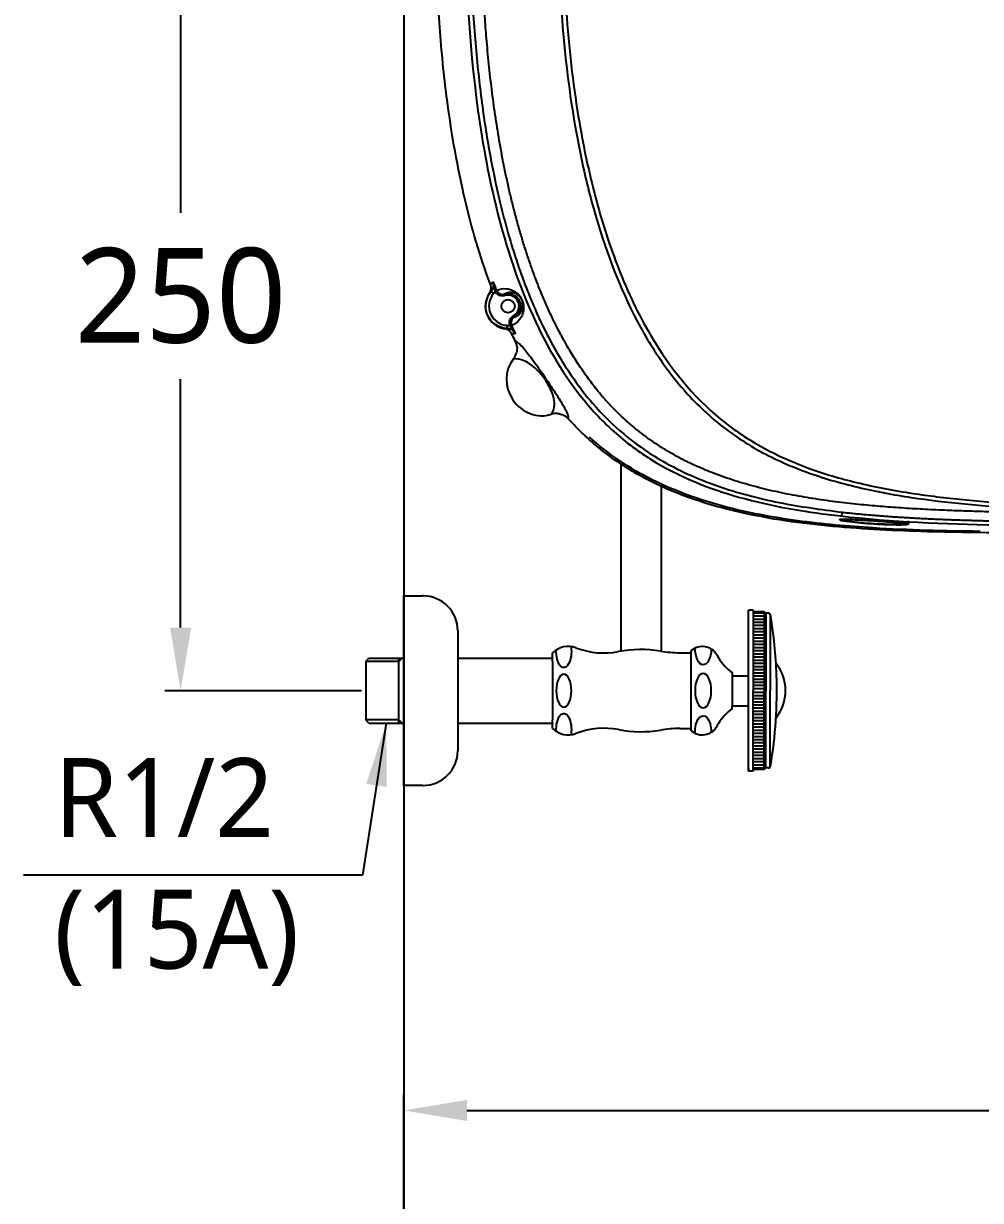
# Model space of a CAD drawing. Extents: x 3004 to 9384, y -52 to 2475.
# Drawn here: x 6628.3 to 6931.2, y 1312.8 to 1685.5 of the extents above; entities that cross this region are included whole.
import ezdxf

# ---------------------------------------------------------------- set-up
doc = ezdxf.new("R2010")
doc.units = 0
doc.header["$LTSCALE"] = 20
doc.header["$MEASUREMENT"] = 0
doc.layers.get('0').update_dxf_attribs({"linetype": 'CONTINUOUS'})
doc.layers.get('DEFPOINTS').update_dxf_attribs({"linetype": 'CONTINUOUS'})
for name, color, linetype in [('1', 7, 'CONTINUOUS'), ('2', 2, 'CONTINUOUS'), ('4', 4, 'CONTINUOUS'), ('6', 6, 'CONTINUOUS')]:
    doc.layers.add(name, color=color, linetype=linetype)
doc.styles.add('ROMANS', font='NanumGothic.ttf', dxfattribs={"height": 10.144927})
doc.styles.get("Standard").update_dxf_attribs({"font": 'NanumGothic.ttf'})
doc.dimstyles.get("Standard").update_dxf_attribs({"dimtxt": 2.7, "dimasz": 2.5, "dimexe": 1.5, "dimexo": 1.5, "dimgap": 1.5, "dimtad": 1, "dimdec": 0, "dimlfac": 10, "dimzin": 0, "dimdsep": 46, "dimtxsty": 'Standard', "dimcen": 0, "dimclrt": 2, "dimadec": 0, "dimazin": 0, "dimtfac": 1, "dimtdec": 0, "dimtmove": 0, "dimatfit": 3, "dimfxl": 0, "dimtolj": 1, "dimtzin": 0, "dimarcsym": 0})

# ---------------------------------------------------------------- blocks, each defined once
blk = doc.blocks.new('*D23')
at = {"color": 3, "lineweight": -2}
for p, q in [((6749.06, 1724.23), (6672.99, 1724.23)), ((6677.99, 1704.23), (6677.99, 1625.56)), ((6677.99, 1494.23), (6677.99, 1572.9)), ((6735.22, 1474.23), (6672.99, 1474.23))]:
    blk.add_line(p, q, dxfattribs=at)
at = {"color": 3}
for points in [[(6674.66, 1704.23), (6681.32, 1704.23), (6677.99, 1724.23)], [(6674.66, 1494.23), (6681.32, 1494.23), (6677.99, 1474.23)]]:
    blk.add_solid(points, dxfattribs=at)
at = {"layer": 'DEFPOINTS', "color": 0}
for p in [(6750.56, 1724.23), (6677.99, 1474.23), (6736.72, 1474.23)]:
    blk.add_point(p, dxfattribs=at)
at = {"color": 2, "insert": (6677.99, 1599.23), "char_height": 30, "attachment_point": 5}
blk.add_mtext('\\A1;250', dxfattribs=at)
blk = doc.blocks.new('A$C429C0A1F')
at = {"layer": '1', "color": 0}
for p, q in [((76.39, 706.39), (75.74, 705.63)), ((76.45, 705.13), (76.66, 704.68)), ((64.69, 701.35), (65.69, 701.31)), ((75.09, 702.11), (75.57, 702.25)), ((65.56, 700.45), (65.75, 699.99)), ((68.69, 699.36), (68.25, 699.11)), ((2.74, 574.3), (3.74, 574.3))]:
    blk.add_line(p, q, dxfattribs=at)
blk.add_circle((71.75, 701.07), 2.1, dxfattribs=at)
for radius, start, end in [(7.2, 55.2546, 171.2883), (6.06, 48.8611, 177.6797), (3.5, 209.201, 17.2659)]:
    blk.add_arc((71.75, 701.07), radius, start, end, dxfattribs=at)
at = {"layer": '1', "color": 0, "extrusion": (0, 0, -1)}
for radius, start, end in [(7.06, 2.3203, 131.1389), (4, 162.7341, 330.799)]:
    blk.add_arc((-71.75, 701.07), radius, start, end, dxfattribs=at)
at = {"layer": '1', "color": 0}
for centre, major_axis, ratio, start_param, end_param in [((76.57, 705.18), (-0.182, 0.466), 0.050377, 1.614803, 3.075022), ((47.79, 691.21), (9.11, 6.17), 0.916152, 0.269979, 2.882511), ((65.43, 700.4), (0.213, -0.452), 0.053979, 0.066481, 1.523686)]:
    blk.add_ellipse(centre, major_axis=major_axis, ratio=ratio, start_param=start_param, end_param=end_param, dxfattribs=at)
for points, degree, knots in [([(78.62, 706.63), (79.76, 707.05), (89.73, 710.7), (110.19, 716.26), (133.57, 720.09), (151.59, 722.03), (163.14, 722.96), (175.08, 723.62), (187.41, 724.03), (195.76, 724.08), (200.01, 724.11)], 3, [0, 0, 0, 0, 0.029664, 0.258397, 0.514709, 0.605675, 0.699628, 0.796629, 0.896736, 1, 1, 1, 1]), ([(200.01, 714.73), (177.85, 714.69), (155.6, 713.61), (122.8, 709.07), (111.95, 707.06), (90.7, 701.69), (80.29, 698.32), (60.51, 689.66), (51.13, 684.35), (38.72, 674.44), (34.88, 670.81), (27.98, 662.94), (24.94, 658.71), (17, 645.39), (13.33, 635.69), (8.09, 615.99), (6.45, 605.93), (5.31, 595.81)], 3, [0, 0, 0, 0, 0.25, 0.25, 0.375, 0.375, 0.5, 0.5, 0.625, 0.625, 0.6875, 0.6875, 0.75, 0.75, 0.875, 0.875, 1, 1, 1, 1]), ([(200.01, 713.19), (196.13, 713.17), (188.54, 713.13), (177.39, 712.8), (166.7, 712.28), (156.48, 711.55), (146.72, 710.64), (137.42, 709.55), (128.58, 708.3), (120.22, 706.9), (112.34, 705.36), (104.94, 703.71), (98.05, 701.97), (91.64, 700.14), (85.74, 698.27), (80.33, 696.37), (75.41, 694.47), (68.61, 691.61), (59.48, 687.19), (49.52, 681.07), (36.03, 670.71), (25.74, 658.36), (16.91, 641.23), (12.51, 628.37), (8.7, 611.97), (7.38, 601.91), (6.5, 595.21)], 3, [0, 0, 0, 0, 0.043803, 0.085816, 0.126123, 0.164778, 0.201813, 0.237237, 0.271048, 0.303235, 0.33378, 0.362666, 0.389876, 0.415398, 0.439219, 0.461332, 0.481735, 0.500424, 0.547145, 0.600351, 0.638368, 0.749997, 0.792002, 0.875008, 0.916739, 1, 1, 1, 1]), ([(6.25, 525.35), (6.41, 540.89), (6.76, 562.69), (8.02, 590.87), (11.23, 620.93), (23.22, 648.33), (32.23, 660.38), (39.04, 667.44), (42.27, 670.51), (47.9, 675.2), (63.56, 686.15), (94.54, 699.47), (126.93, 705.83), (158.15, 708.78), (185.25, 709.58), (200.01, 709.59)], 5, [0, 0, 0, 0, 0, 0, 0.247484, 0.356413, 0.45888, 0.476693, 0.479658, 0.490527, 0.514224, 0.530005, 0.592815, 0.779957, 1, 1, 1, 1, 1, 1]), ([(76.75, 704.72), (77.2, 703.75), (77.41, 702.69), (77.21, 700.89), (77.06, 700.26), (76.54, 699.19), (76.33, 698.82), (75.82, 698.18), (75.62, 697.96), (75.18, 697.56), (75.02, 697.43), (74.67, 697.17), (74.53, 697.08), (74.24, 696.91), (74.13, 696.85), (73.79, 696.68), (73.51, 696.56), (72.97, 696.36), (72.81, 696.33), (72.47, 696.25), (72.34, 696.22), (71.96, 696.17), (71.76, 696.15), (71.22, 696.12), (70.93, 696.13), (70.14, 696.21), (69.73, 696.32), (68.63, 696.68), (68.08, 697), (66.65, 698.09), (66.03, 698.96), (65.65, 699.95)], 3, [0, 0, 0, 0, 0.25, 0.25, 0.375, 0.375, 0.4375, 0.4375, 0.46875, 0.46875, 0.484375, 0.484375, 0.492187, 0.492187, 0.496094, 0.496094, 0.5, 0.5, 0.507812, 0.507812, 0.515625, 0.515625, 0.53125, 0.53125, 0.5625, 0.5625, 0.625, 0.625, 0.75, 0.75, 1, 1, 1, 1]), ([(75.09, 702.11), (75.05, 702.23), (75.03, 702.36), (74.97, 702.76), (74.97, 703.05), (75.08, 703.6), (75.18, 703.87), (75.46, 704.35), (75.64, 704.57), (76.03, 704.91), (76.24, 705.04), (76.45, 705.13)], 3, [0, 0, 0, 0, 0.10609, 0.10609, 0.339075, 0.339075, 0.571584, 0.571584, 0.803903, 0.803903, 1, 1, 1, 1]), ([(76.66, 704.68), (76.49, 704.6), (76.32, 704.5), (76.01, 704.23), (75.86, 704.05), (75.64, 703.66), (75.56, 703.45), (75.47, 703.01), (75.47, 702.78), (75.52, 702.45), (75.54, 702.35), (75.57, 702.25)], 3, [0, 0, 0, 0, 0.195992, 0.195992, 0.428235, 0.428235, 0.660757, 0.660757, 0.893843, 0.893843, 1, 1, 1, 1]), ([(75.85, 706.98), (76.13, 706.79), (76.44, 706.64), (77.09, 706.46), (77.44, 706.43), (78.06, 706.47), (78.35, 706.53), (78.62, 706.63)], 3, [0, 0, 0, 0, 0.351104, 0.351104, 0.702245, 0.702245, 1, 1, 1, 1]), ([(76.39, 706.39), (76.32, 706.48), (76.24, 706.57), (76.06, 706.77), (75.96, 706.88), (75.85, 706.98)], 3, [0, 0, 0, 0, 0.458499, 0.458499, 1, 1, 1, 1]), ([(76.39, 706.39), (76.65, 706.16), (76.94, 705.98), (77.57, 705.73), (77.91, 705.66), (78.58, 705.63), (78.93, 705.67), (79.31, 705.79), (79.36, 705.81), (79.42, 705.83)], 3, [0, 0, 0, 0, 0.31551, 0.31551, 0.63089, 0.63089, 0.945605, 0.945605, 1, 1, 1, 1]), ([(76.56, 705.15), (76.8, 705.19), (77.04, 705.23), (77.77, 705.36), (78.24, 705.45), (78.94, 705.65), (79.18, 705.73), (79.41, 705.82), (79.41, 705.82), (79.42, 705.83)], 3, [0, 0, 0, 0, 0.238829, 0.238829, 0.733383, 0.733383, 0.996461, 0.996461, 1, 1, 1, 1]), ([(78.62, 706.63), (78.77, 706.5), (78.92, 706.36), (79.18, 706.09), (79.3, 705.96), (79.42, 705.83)], 3, [0, 0, 0, 0, 0.528386, 0.528386, 1, 1, 1, 1]), ([(62.99, 699.91), (63.29, 700.06), (63.57, 700.27), (64.04, 700.75), (64.24, 701.03), (64.5, 701.6), (64.59, 701.87), (64.63, 702.16)], 3, [0, 0, 0, 0, 0.351432, 0.351432, 0.702814, 0.702814, 1, 1, 1, 1]), ([(63.03, 698.78), (63.08, 698.8), (63.12, 698.83), (63.46, 699.02), (63.73, 699.24), (64.17, 699.75), (64.35, 700.05), (64.6, 700.67), (64.67, 701.01), (64.69, 701.35)], 3, [0, 0, 0, 0, 0.050427, 0.050427, 0.366463, 0.366463, 0.683166, 0.683166, 1, 1, 1, 1]), ([(64.63, 702.16), (64.63, 702.01), (64.64, 701.86), (64.66, 701.59), (64.67, 701.47), (64.69, 701.35)], 3, [0, 0, 0, 0, 0.541449, 0.541449, 1, 1, 1, 1]), ([(68.25, 699.11), (68.47, 698.43), (68.85, 697.81), (69.79, 697.01), (70.16, 696.76), (70.91, 696.47), (71.2, 696.39), (71.74, 696.31), (71.94, 696.3), (72.33, 696.31), (72.47, 696.32), (72.73, 696.36), (72.83, 696.37), (73.02, 696.41), (73.08, 696.43), (73.25, 696.48), (73.33, 696.5), (73.62, 696.61), (73.76, 696.67), (73.91, 696.75), (73.96, 696.77), (74.1, 696.85), (74.17, 696.89), (74.34, 697), (74.43, 697.07), (74.65, 697.24), (74.76, 697.33), (75.04, 697.61), (75.17, 697.77), (75.5, 698.22), (75.64, 698.48), (75.96, 699.23), (76.03, 699.67), (76.1, 700.91), (75.91, 701.63), (75.57, 702.25)], 3, [0, 0, 0, 0, 0.25, 0.25, 0.375, 0.375, 0.4375, 0.4375, 0.46875, 0.46875, 0.484375, 0.484375, 0.492188, 0.492188, 0.496094, 0.496094, 0.5, 0.5, 0.501953, 0.501953, 0.503906, 0.503906, 0.507813, 0.507813, 0.515625, 0.515625, 0.53125, 0.53125, 0.5625, 0.5625, 0.625, 0.625, 0.75, 0.75, 1, 1, 1, 1]), ([(60.74, 698.78), (60.43, 698.12), (59.71, 697.27), (57.44, 695.32), (56.49, 694.56), (54.38, 693), (53.57, 692.41), (51.53, 690.97), (50.27, 690.1), (47.51, 688.22), (46.17, 687.33), (44.02, 685.91), (43.16, 685.36), (40.97, 683.99), (39.96, 683.42), (37.51, 682.14), (36.65, 681.92), (36.1, 682)], 3, [0, 0, 0, 0, 0.25, 0.25, 0.375, 0.375, 0.4375, 0.4375, 0.5, 0.5, 0.5625, 0.5625, 0.625, 0.625, 0.75, 0.75, 1, 1, 1, 1]), ([(37.53, 687.39), (38.28, 686.79), (39.23, 686.37), (41.38, 686.36), (42.22, 686.45), (43.93, 686.97), (44.58, 687.2), (45.83, 687.78), (46.3, 688.02), (47.39, 688.63), (48.02, 689.03), (49.24, 689.88), (49.78, 690.3), (50.68, 691.05), (51.05, 691.39), (52.01, 692.33), (52.47, 692.85), (53.62, 694.29), (54.06, 695.07), (55.04, 697.21), (55.17, 698.36), (55.06, 699.38)], 3, [0, 0, 0, 0, 0.25, 0.25, 0.375, 0.375, 0.4375, 0.4375, 0.46875, 0.46875, 0.5, 0.5, 0.53125, 0.53125, 0.5625, 0.5625, 0.625, 0.625, 0.75, 0.75, 1, 1, 1, 1]), ([(63.03, 698.78), (63.01, 698.95), (63, 699.13), (62.99, 699.51), (62.99, 699.71), (62.99, 699.91)], 3, [0, 0, 0, 0, 0.471631, 0.471631, 1, 1, 1, 1]), ([(65.56, 700.45), (65.63, 700.49), (65.71, 700.51), (66.06, 700.62), (66.34, 700.65), (66.9, 700.62), (67.18, 700.56), (67.7, 700.35), (67.95, 700.2), (68.37, 699.83), (68.55, 699.6), (68.69, 699.36)], 3, [0, 0, 0, 0, 0.066703, 0.066703, 0.299496, 0.299496, 0.532803, 0.532803, 0.766411, 0.766411, 1, 1, 1, 1]), ([(68.25, 699.11), (68.14, 699.31), (68, 699.49), (67.66, 699.79), (67.46, 699.91), (67.05, 700.08), (66.82, 700.13), (66.37, 700.15), (66.15, 700.12), (65.87, 700.04), (65.81, 700.02), (65.75, 699.99)], 3, [0, 0, 0, 0, 0.233719, 0.233719, 0.467382, 0.467382, 0.700651, 0.700651, 0.933335, 0.933335, 1, 1, 1, 1]), ([(200.01, 685.33), (176.33, 685.33), (152.84, 683.94), (123.92, 679.01), (118.15, 677.86), (106.68, 675.16), (100.95, 673.6), (84.15, 668.28), (73.37, 663.88), (58.16, 655.18), (53.26, 651.92), (44.24, 644.75), (40.06, 640.8), (32.52, 632.05), (29.19, 627.26), (23.59, 617.31), (21.25, 612.11), (17.31, 601.34), (15.72, 595.8), (13.09, 584.68), (12.05, 579.08), (9.49, 562.16), (8.49, 550.76), (7.81, 539.28)], 3, [0, 0, 0, 0, 0.25, 0.25, 0.3125, 0.3125, 0.375, 0.375, 0.5, 0.5, 0.5625, 0.5625, 0.625, 0.625, 0.6875, 0.6875, 0.75, 0.75, 0.8125, 0.8125, 0.875, 0.875, 1, 1, 1, 1]), ([(200.01, 683.82), (193.69, 683.76), (181.37, 683.64), (163.36, 682.62), (146.31, 680.99), (127.23, 678.24), (106.63, 673.89), (84.36, 666.85), (60.1, 655.74), (40.21, 640.48), (27.21, 621.85), (20.32, 606.64), (15.49, 590.11), (12.9, 576.39), (11.36, 565.12), (10.46, 556.9), (9.67, 548.08), (9.28, 542), (9.08, 538.86)], 3, [0, 0, 0, 0, 0.066982, 0.130716, 0.191334, 0.248966, 0.335776, 0.415755, 0.499002, 0.623838, 0.68452, 0.749311, 0.808177, 0.874762, 0.902999, 0.933262, 0.965585, 1, 1, 1, 1]), ([(37.75, 685.4), (37.72, 684.99), (37.63, 684.56), (37.44, 683.98), (37.37, 683.81), (37.3, 683.64)], 3, [0, 0, 0, 0, 0.700171, 0.700171, 1, 1, 1, 1]), ([(2.42, 385.27), (1.97, 403.17), (0.97, 443.03), (0.42, 488.98), (0.1, 520.91), (-0.05, 540.85), (0.06, 564.66), (1.28, 594.55), (4.91, 624.24), (11.98, 648.43), (21.66, 665.93), (28.61, 674.62), (33.63, 679.71), (35.28, 681.23), (36.1, 682)], 3, [0, 0, 0, 0, 0.175743, 0.391361, 0.451104, 0.489208, 0.587039, 0.684867, 0.782642, 0.880275, 0.929829, 0.978017, 0.988945, 1, 1, 1, 1]), ([(0.43, 551.63), (0.54, 562.92), (0.83, 574.2), (2.01, 593.49), (2.72, 601.49), (4.88, 617.35), (6.33, 625.21), (10.49, 640.73), (13.22, 648.32), (20.38, 662.57), (24.9, 669.33), (30.32, 675.33)], 3, [0, 0, 0, 0, 0.260424, 0.260424, 0.445318, 0.445318, 0.630212, 0.630212, 0.815106, 0.815106, 1, 1, 1, 1]), ([(5.31, 595.81), (3.46, 579.5), (2.83, 562.97), (2.13, 529.68), (2.08, 512.93), (1.97, 479.12), (1.97, 462.02), (2.18, 427.5), (2.39, 410.11), (2.75, 392.56)], 3, [0, 0, 0, 0, 0.25, 0.25, 0.5, 0.5, 0.75, 0.75, 1, 1, 1, 1]), ([(4.01, 595.96), (3.88, 595.52), (3.7, 594.48), (3.26, 590.93), (3, 588.08), (2.64, 582.34), (2.55, 579.47), (2.54, 576.25), (2.57, 575.35), (2.61, 574.8)], 3, [0, 0, 0, 0, 0.221749, 0.221749, 0.523295, 0.523295, 0.82484, 0.82484, 1, 1, 1, 1]), ([(4.13, 596.1), (4.25, 596.1), (4.27, 594.94), (4.11, 590.88), (3.94, 588.05), (3.58, 582.36), (3.38, 579.52), (3.03, 575.49), (2.87, 574.3), (2.62, 574.29), (2.55, 575.47), (2.56, 579.5), (2.65, 582.33), (2.83, 585.21)], 3, [0, 0, 0, 0, 0.166389, 0.166389, 0.333111, 0.333111, 0.499834, 0.499834, 0.666556, 0.666556, 0.833278, 0.833278, 1, 1, 1, 1]), ([(2.83, 585.21), (3.01, 588.09), (3.26, 590.89), (3.7, 594.36), (3.87, 595.38), (4, 595.84)], 3, [0, 0, 0, 0, 0.579207, 0.579207, 1, 1, 1, 1]), ([(6.5, 595.21), (4.92, 581.01), (4.17, 566.76), (3.73, 552.63), (3.54, 538.45), (3.43, 523.95), (3.43, 523.95), (3.43, 523.95), (3.43, 523.95), (3.43, 523.95)], 5, [0, 0, 0, 0, 0, 0, 0.999999, 0.999999, 0.999999, 0.999999, 1, 1, 1, 1, 1, 1]), ([(3.76, 585.2), (3.95, 588.1), (4.11, 590.95), (4.27, 595.01), (4.26, 596.2), (4.13, 596.2)], 3, [0, 0, 0, 0, 0.500313, 0.500313, 1, 1, 1, 1]), ([(5.31, 595.81), (5.31, 595.69), (5.43, 595.55), (5.89, 595.32), (6.22, 595.24), (6.5, 595.21)], 3, [0, 0, 0, 0, 0.5, 0.5, 1, 1, 1, 1]), ([(2.74, 574.2), (2.74, 574.2), (2.74, 574.2), (2.86, 574.2), (3.02, 575.39), (3.38, 579.45), (3.58, 582.29), (3.76, 585.2)], 3, [0, 0, 0, 0, 0.00056, 0.00056, 0.50028, 0.50028, 1, 1, 1, 1])]:
    blk.add_open_spline(points, degree=degree, knots=knots, dxfattribs=at)
for points in [[(76.45, 705.13), (76.2, 705.27), (75.96, 705.44), (75.74, 705.63)], [(76.45, 705.13), (76.49, 705.14), (76.52, 705.15), (76.56, 705.15)], [(76.75, 704.72), (76.72, 704.7), (76.69, 704.69), (76.66, 704.68)], [(79.42, 705.83), (78.63, 705.49), (77.77, 705.12), (76.75, 704.72)], [(65.69, 701.31), (65.67, 701.02), (65.63, 700.73), (65.56, 700.45)], [(55.06, 699.38), (55.61, 698.94), (56.25, 698.61), (56.95, 698.42)], [(58.81, 698.23), (58.17, 698.19), (57.53, 698.26), (56.95, 698.42)], [(58.81, 698.23), (59.48, 698.28), (60.14, 698.47), (60.74, 698.78)], [(60.74, 698.78), (61.49, 699.16), (62.24, 699.54), (62.99, 699.92)], [(63.03, 698.78), (63.88, 699.17), (64.64, 699.77), (65.47, 700.39)], [(65.65, 699.95), (64.65, 699.48), (63.81, 699.12), (63.03, 698.78)], [(65.47, 700.39), (65.5, 700.41), (65.53, 700.43), (65.56, 700.45)], [(65.75, 699.99), (65.71, 699.98), (65.68, 699.96), (65.65, 699.95)], [(37.75, 685.4), (37.81, 686.07), (37.74, 686.75), (37.53, 687.39)], [(36.1, 682), (36.61, 682.46), (37.02, 683.02), (37.3, 683.64)]]:
    blk.add_open_spline(points, degree=3, dxfattribs=at)
blk = doc.blocks.new('*D21')
at = {"color": 3, "lineweight": -2}
for p, q in [((6748.6, 1093.25), (6748.6, 1346.28)), ((7468.6, 1073.09), (7468.6, 1346.28)), ((6768.6, 1341.28), (7448.6, 1341.28))]:
    blk.add_line(p, q, dxfattribs=at)
at = {"color": 3}
for points in [[(6768.6, 1344.61), (6768.6, 1337.94), (6748.6, 1341.28)], [(7448.6, 1344.61), (7448.6, 1337.94), (7468.6, 1341.28)]]:
    blk.add_solid(points, dxfattribs=at)
at = {"layer": 'DEFPOINTS', "color": 0}
for p in [(7468.6, 1341.28), (6748.6, 1091.75), (7468.6, 1071.59)]:
    blk.add_point(p, dxfattribs=at)
at = {"color": 2, "insert": (7107.97, 1367.54), "char_height": 30, "attachment_point": 5}
blk.add_mtext('\\A1;720', dxfattribs=at)

msp = doc.modelspace()

# ---------------------------------------------------------------- linework, layer by layer
at = {"layer": '4'}
for p, q in [((6817.37, 1554.57), (6817.37, 1554.36)), ((6817.37, 1546.02), (6817.37, 1486.73)), ((6830.07, 1538.98), (6830.07, 1486.73)), ((6748.6, 1504.23), (6754.6, 1504.23)), ((6748.6, 1444.23), (6748.6, 1504.23)), ((6859.22, 1499.73), (6857.72, 1499.73)), ((6857.72, 1498.73), (6857.72, 1499.73)), ((6857.72, 1474.23), (6857.72, 1498.73)), ((6859.22, 1499.53), (6859.22, 1499.73)), ((6859.22, 1499.53), (6859.22, 1474.23)), ((6862.72, 1498.82), (6859.22, 1498.82)), ((6862.72, 1499.23), (6859.52, 1499.23)), ((6863.22, 1498.73), (6862.72, 1499.23)), ((6862.72, 1499.23), (6862.72, 1474.23)), ((6864.05, 1498.73), (6863.22, 1498.73)), ((6863.22, 1498.73), (6863.22, 1474.23)), ((6862.72, 1497.82), (6859.22, 1497.82)), ((6862.72, 1496.82), (6859.22, 1496.82)), ((6862.72, 1495.82), (6859.22, 1495.82)), ((6862.72, 1494.82), (6859.22, 1494.82)), ((6864.64, 1498.23), (6864.64, 1474.23)), ((6765.72, 1493.23), (6765.72, 1455.23)), ((6862.72, 1493.82), (6859.22, 1493.82)), ((6862.72, 1492.82), (6859.22, 1492.82)), ((6862.72, 1491.82), (6859.22, 1491.82)), ((6862.72, 1490.82), (6859.22, 1490.82)), ((6862.72, 1489.82), (6859.22, 1489.82)), ((6862.72, 1488.82), (6859.22, 1488.82)), ((6862.72, 1487.82), (6859.22, 1487.82)), ((6736.6, 1483.48), (6737.6, 1484.48)), ((6737.6, 1484.48), (6748.6, 1484.48)), ((6747.1, 1463.98), (6747.1, 1484.48)), ((6747.1, 1483.48), (6748.1, 1484.48)), ((6748.6, 1483.87), (6748.6, 1464.6)), ((6765.72, 1484.48), (6795.72, 1484.48)), ((6795.72, 1483.48), (6795.72, 1486.23)), ((6836.01, 1486.26), (6839.63, 1486.26)), ((6838.72, 1486.23), (6839.63, 1486.23)), ((6839.63, 1486.23), (6839.63, 1486.95)), ((6839.63, 1462.23), (6839.63, 1486.23)), ((6847.75, 1485.55), (6848.3, 1484.6)), ((6862.72, 1486.82), (6859.22, 1486.82)), ((6862.72, 1485.82), (6859.22, 1485.82)), ((6862.72, 1484.82), (6859.22, 1484.82)), ((6862.72, 1483.82), (6859.22, 1483.82)), ((6747.1, 1483.48), (6736.6, 1483.48)), ((6736.72, 1464.98), (6736.72, 1483.48)), ((6795.72, 1483.48), (6795.72, 1464.98)), ((6852.63, 1479.96), (6852.63, 1478.98)), ((6862.72, 1482.82), (6859.22, 1482.82)), ((6862.72, 1481.82), (6859.22, 1481.82)), ((6862.72, 1480.82), (6859.22, 1480.82)), ((6852.63, 1478.98), (6852.63, 1469.48)), ((6852.63, 1478.98), (6857.72, 1478.98)), ((6862.72, 1479.82), (6859.22, 1479.82)), ((6862.72, 1478.82), (6859.22, 1478.82)), ((6862.72, 1477.82), (6859.22, 1477.82)), ((6862.72, 1476.82), (6859.22, 1476.82)), ((6857.72, 1448.73), (6857.72, 1474.23)), ((6862.72, 1475.82), (6859.22, 1475.82)), ((6862.72, 1474.82), (6859.22, 1474.82)), ((6859.22, 1448.93), (6859.22, 1474.23)), ((6862.72, 1473.64), (6859.22, 1473.64)), ((6862.72, 1472.64), (6859.22, 1472.64)), ((6862.72, 1449.23), (6862.72, 1474.23)), ((6863.22, 1449.73), (6863.22, 1474.23)), ((6864.64, 1450.23), (6864.64, 1474.23)), ((6852.63, 1469.48), (6857.72, 1469.48)), ((6852.63, 1468.5), (6852.63, 1469.48)), ((6862.72, 1471.64), (6859.22, 1471.64)), ((6862.72, 1470.64), (6859.22, 1470.64)), ((6862.72, 1469.64), (6859.22, 1469.64)), ((6862.72, 1468.64), (6859.22, 1468.64)), ((6737.6, 1463.98), (6736.6, 1464.98)), ((6747.1, 1464.98), (6736.6, 1464.98)), ((6748.1, 1463.98), (6747.1, 1464.98)), ((6795.72, 1462.23), (6795.72, 1464.98)), ((6862.72, 1467.64), (6859.22, 1467.64)), ((6862.72, 1466.64), (6859.22, 1466.64)), ((6862.72, 1465.64), (6859.22, 1465.64)), ((6737.6, 1463.98), (6748.6, 1463.98)), ((6765.72, 1463.98), (6795.72, 1463.98)), ((6795.72, 1463.98), (6795.72, 1463.8)), ((6795.72, 1462.23), (6795.72, 1463.8)), ((6836.01, 1462.23), (6839.63, 1462.23)), ((6839.63, 1461.51), (6839.63, 1462.23)), ((6847.75, 1462.91), (6848.3, 1463.87)), ((6862.72, 1464.64), (6859.22, 1464.64)), ((6862.72, 1463.64), (6859.22, 1463.64)), ((6862.72, 1462.64), (6859.22, 1462.64)), ((6862.72, 1461.64), (6859.22, 1461.64)), ((6862.72, 1460.64), (6859.22, 1460.64)), ((6862.72, 1459.64), (6859.22, 1459.64)), ((6862.72, 1458.67), (6859.22, 1458.67)), ((6862.72, 1457.67), (6859.22, 1457.67)), ((6862.72, 1456.67), (6859.22, 1456.67)), ((6862.72, 1455.67), (6859.22, 1455.67)), ((6862.72, 1454.67), (6859.22, 1454.67)), ((6862.72, 1453.67), (6859.22, 1453.67)), ((6862.72, 1452.67), (6859.22, 1452.67)), ((6862.72, 1451.67), (6859.22, 1451.67)), ((6862.72, 1450.67), (6859.22, 1450.67)), ((6857.72, 1449.76), (6857.72, 1448.76)), ((6859.22, 1448.76), (6857.72, 1448.76)), ((6862.72, 1449.67), (6859.22, 1449.67)), ((6859.22, 1448.96), (6859.22, 1448.76)), ((6862.72, 1449.26), (6859.52, 1449.26)), ((6863.22, 1449.76), (6862.72, 1449.26)), ((6864.05, 1449.76), (6863.22, 1449.76)), ((6754.6, 1444.23), (6748.6, 1444.23))]:
    msp.add_line(p, q, dxfattribs=at)
for centre, radius, start, end in [((6754.6, 1493.23), 11, 89.3526, 90), ((6754.72, 1493.23), 11, 0, 90), ((6859.52, 1499.53), 0.3, 180, 270), ((6864.05, 1498.03), 0.7, 9.4934, 90), ((6721.72, 1474.23), 145, 1.9431, 9.4934), ((6800.63, 1481.24), 7, 69.0339, 134.5129), ((6812.02, 1510.99), 24.83, 249.0339, 280.7373), ((6843.11, 1482.87), 5.36, 30, 130.4306), ((6823.72, 1449.26), 38, 80.6952, 100.7373), ((6836.01, 1524.26), 38, 260.6952, 270), ((6860.43, 1491.6), 14, 210, 236.1902), ((6855.47, 1474.19), 14, 0.2473, 38.2141), ((6721.72, 1474.23), 145, 350.5066, 1.9431), ((6855.47, 1474.31), 14, 321.7859, 359.7527), ((6860.43, 1456.87), 14, 123.8098, 150), ((6800.63, 1467.22), 7, 225.5, 290.9661), ((6812.02, 1437.5), 24.83, 79.2627, 110.9661), ((6823.72, 1499.23), 38, 259.2627, 279.3048), ((6836.01, 1424.23), 38, 90, 99.3048), ((6843.11, 1465.59), 5.36, 229.5694, 330), ((6754.72, 1455.23), 11, 270, 0), ((6864.05, 1450.46), 0.7, 270, 350.5066), ((6859.52, 1448.96), 0.3, 90, 180), ((6754.6, 1455.23), 11, 270, 270.6474)]:
    msp.add_arc(centre, radius, start, end, dxfattribs=at)
at = {"layer": '4', "extrusion": (0, 0, -1)}
for centre, major_axis, ratio, start_param, end_param in [((6799.28, 1486.74), (0, -5.22), 0.46009, 4.433611, 7.934688), ((6843.4, 1487.82), (0, -5.4), 0.478204, 4.79078, 7.834251), ((6799.28, 1461.82), (0, -5.22), 0.46009, 1.472186, 5.009627), ((6843.4, 1460.91), (0, -5.4), 0.478204, 1.540108, 4.68362)]:
    msp.add_ellipse(centre, major_axis=major_axis, ratio=ratio, start_param=start_param, end_param=end_param, dxfattribs=at)
for centre, major_axis, ratio in [((6799.28, 1474.23), (0, -5.22), 0.46009), ((6843.4, 1474.23), (0, -5.4), 0.478204)]:
    msp.add_ellipse(centre, major_axis=major_axis, ratio=ratio, dxfattribs=at)
at = {"layer": '6'}
msp.add_lwpolyline([(7993.89, 2219.94), (6748.6, 2219.94), (6748.6, 294.9), (8015.82, 294.9)], dxfattribs=at)

# ---------------------------------------------------------------- block references
at = {"rotation": 90}
msp.add_blockref('A$C429C0A1F', (7482.7, 1524.25), dxfattribs=at)

# ---------------------------------------------------------------- texts
at = {"layer": '2', "insert": (6637.94, 1416.78), "char_height": 25, "attachment_point": 4, "style": 'ROMANS'}
msp.add_mtext('R1/2\\P(15A)', dxfattribs=at)

# ---------------------------------------------------------------- dimensions: what is measured, and where the dimension line sits
dim = msp.add_linear_dim(base=(6677.99, 1474.23), p1=(6750.56, 1724.23), p2=(6736.72, 1474.23), angle=90, dimstyle='Standard', override={"dimtxt": 30, "dimasz": 20, "dimexe": 5, "dimgap": 10, "dimtih": 1, "dimtoh": 1, "dimlfac": 1, "dimzin": 12, "dimclrd": 3, "dimclre": 3, "dimazin": 2, "dimarcsym": 1})
dim.commit()
dim.dimension.update_dxf_attribs({"geometry": '*D23', "text_midpoint": (6677.99, 1599.23)})
dim = msp.add_linear_dim(base=(7468.6, 1341.28), p1=(6748.6, 1091.75), p2=(7468.6, 1071.59), dimstyle='Standard', override={"dimtxt": 30, "dimasz": 20, "dimexe": 5, "dimgap": 10, "dimtih": 1, "dimtoh": 1, "dimlfac": 1, "dimzin": 12, "dimclrd": 3, "dimclre": 3, "dimazin": 2, "dimarcsym": 1})
dim.commit()
dim.dimension.update_dxf_attribs({"geometry": '*D21', "text_midpoint": (7107.97, 1341.28), "dimtype": 160})

# ---------------------------------------------------------------- leaders
msp.add_leader([(6743.1, 1463.98), (6735.54, 1415.8), (6628.26, 1415.8)], dimstyle='Standard', override={"dimtxt": 20, "dimasz": 20, "dimexe": 5, "dimgap": 10, "dimtad": 0, "dimtih": 1, "dimtoh": 1, "dimlfac": 1, "dimzin": 12, "dimclrd": 3, "dimclre": 3, "dimazin": 2, "dimarcsym": 1})

doc.saveas('drawing.dxf')
